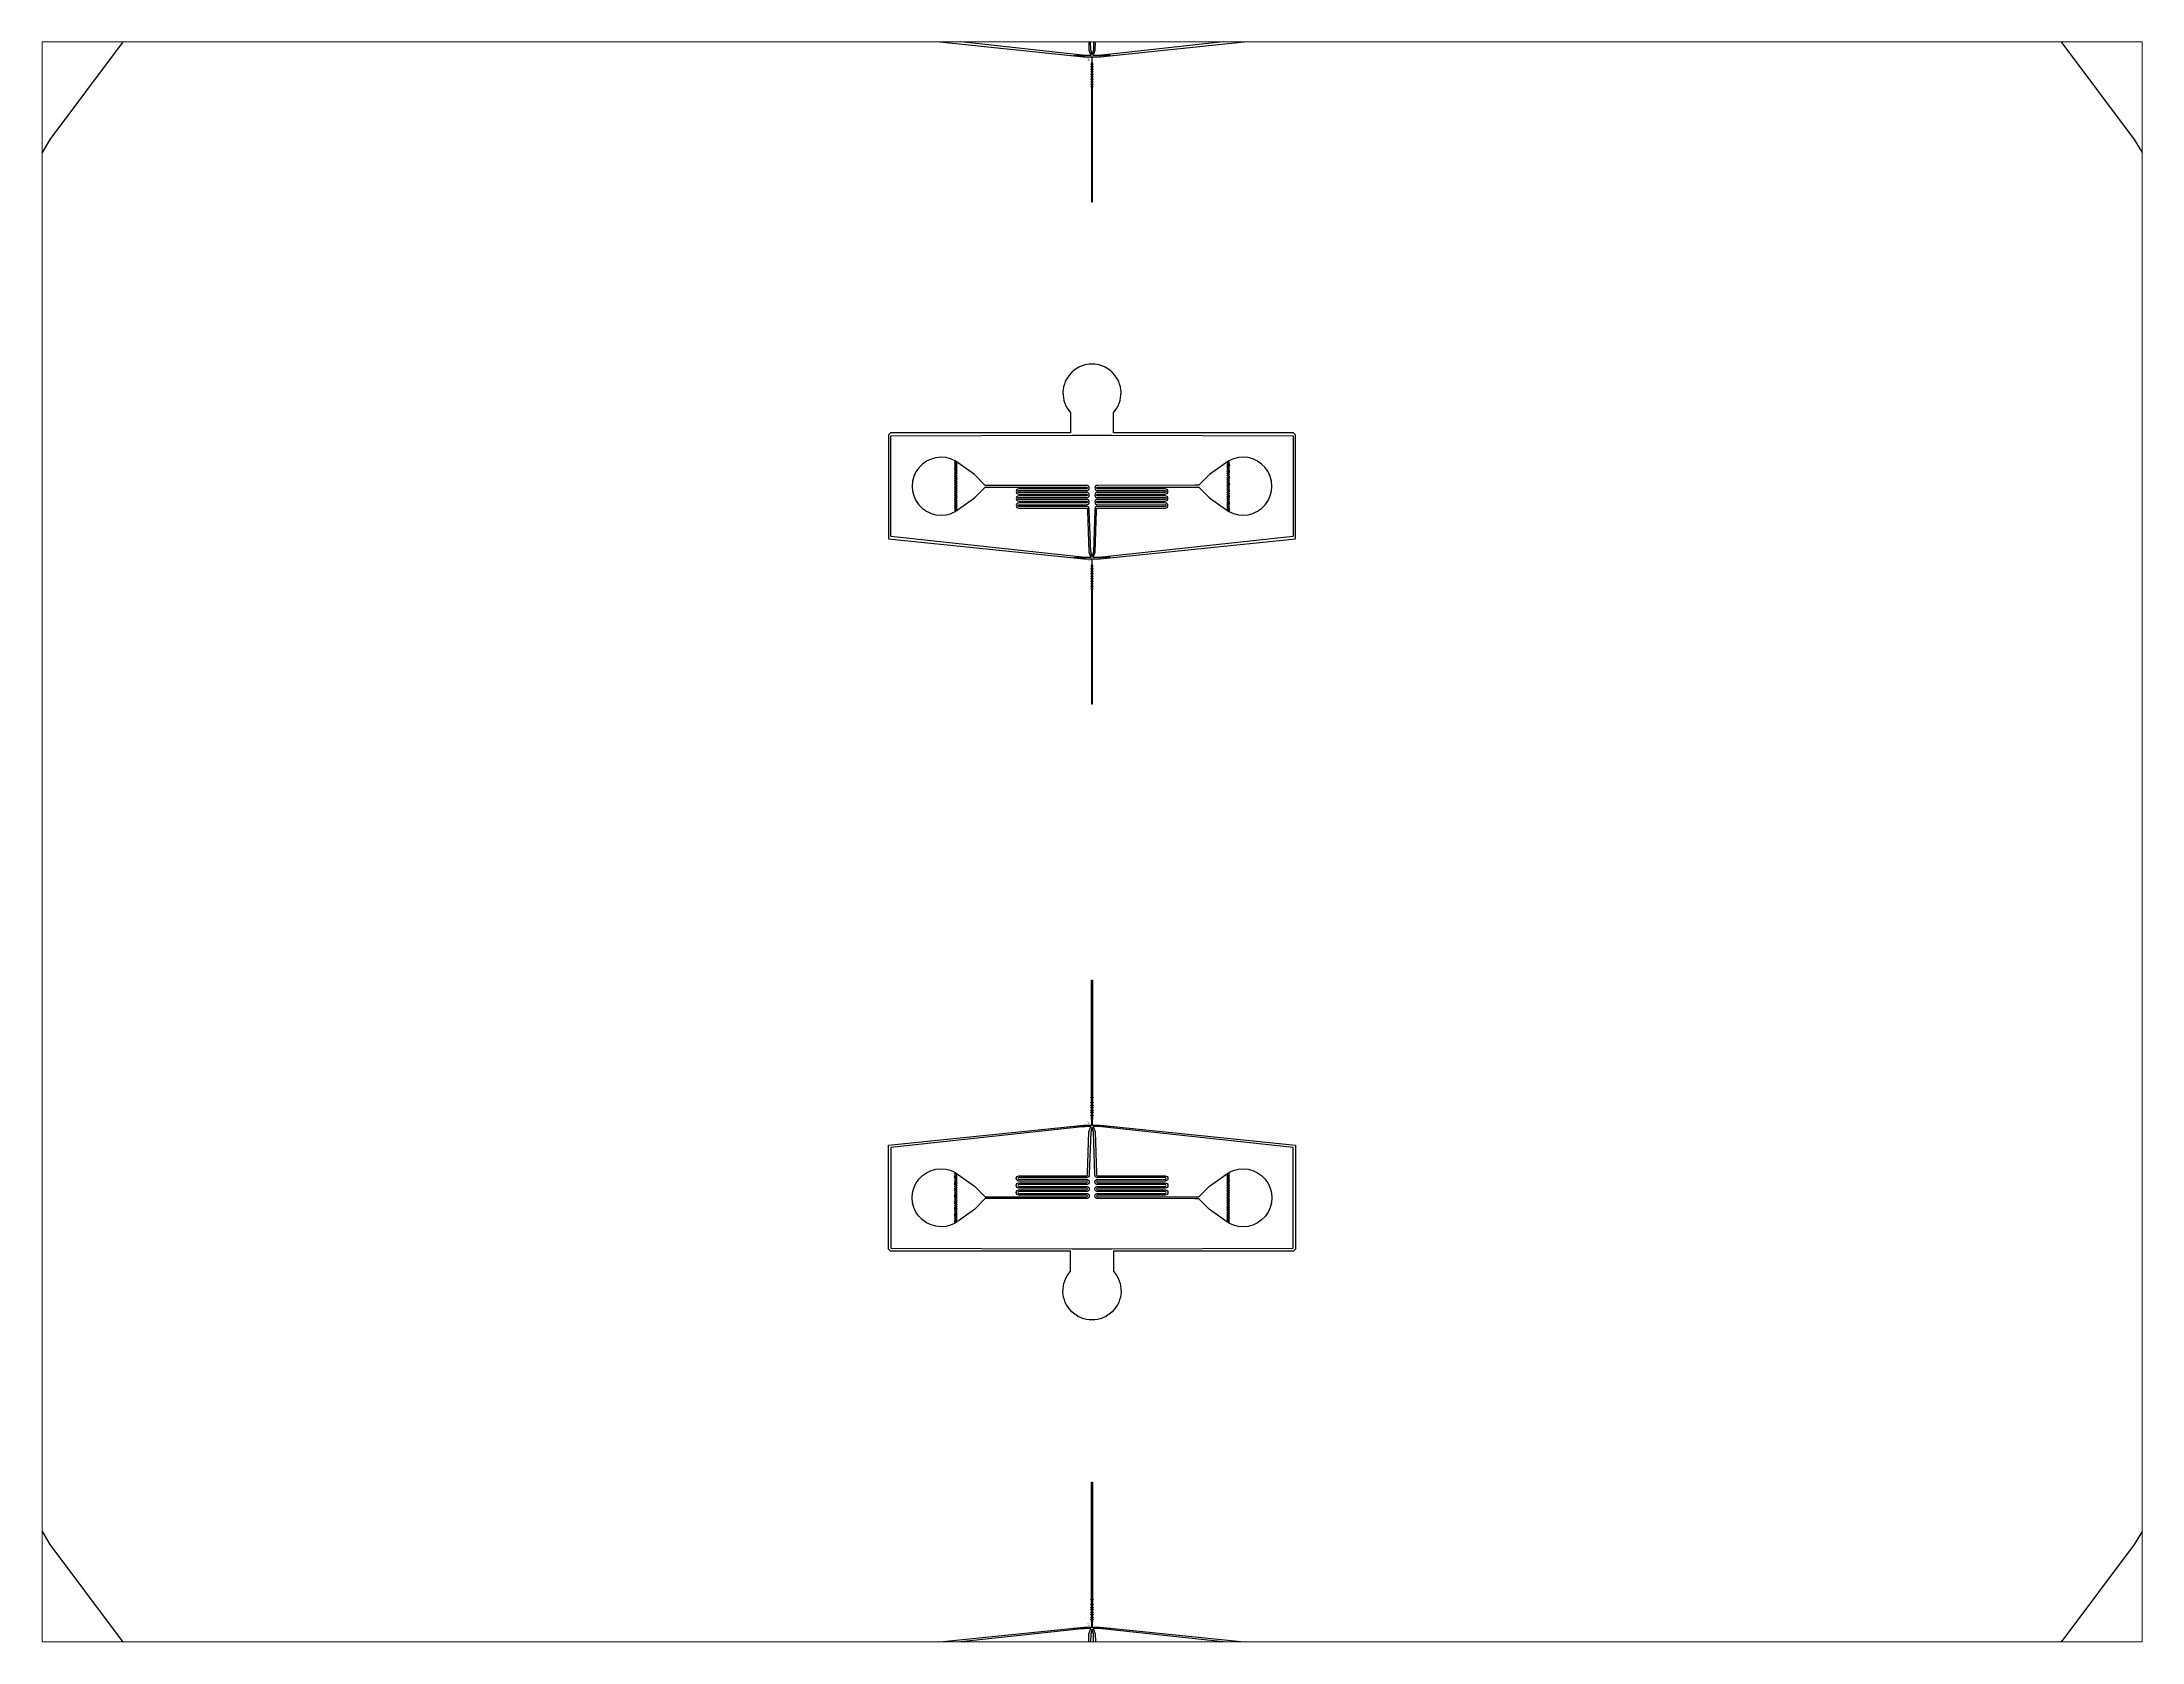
# Paper-space layout 'Layout1' of a CAD drawing. Header units: inches. Extents: x 1.05 to 9.45, y 0.8 to 7.2.
# The model-space entities are those that its viewports show. They can reach past a viewport. Long polylines and large blocks are cut down to what shows.
import ezdxf

# ---------------------------------------------------------------- set-up
doc = ezdxf.new("R2010")
doc.units = ezdxf.units.IN
doc.header["$MEASUREMENT"] = 0
doc.styles.get("Standard").update_dxf_attribs({"font": 'arial.ttf'})

# ---------------------------------------------------------------- blocks, each defined once
blk = doc.blocks.new('*U19')
for centre in [(-0.042, 0), (0.042, 0)]:
    blk.add_circle(centre, 0.005)
blk = doc.blocks.new('*U20')
at = {"color": 0, "linetype": 'ByBlock', "lineweight": -2, "transparency": 16777216}
for p in [(0, 0.9), (0, 0.8), (0, 0.7), (0, 0.6), (0, 0.5), (0, 0.4), (0, 0.3), (0, 0.2), (0, 0.1), (0, 0)]:
    blk.add_blockref('*U19', p, dxfattribs=at)
blk = doc.blocks.new('*U23')
for centre in [(-0.042, 0), (0.042, 0)]:
    blk.add_circle(centre, 0.005)
blk = doc.blocks.new('*U24')
at = {"color": 0, "linetype": 'ByBlock', "lineweight": -2, "transparency": 16777216}
for p in [(0, 0.9), (0, 0.8), (0, 0.7), (0, 0.6), (0, 0.5), (0, 0.4), (0, 0.3), (0, 0.2), (0, 0.1), (0, 0)]:
    blk.add_blockref('*U23', p, dxfattribs=at)
blk = doc.blocks.new('*U25')
for centre in [(-0.042, 0), (0.042, 0)]:
    blk.add_circle(centre, 0.005)
blk = doc.blocks.new('*U26')
at = {"color": 0, "linetype": 'ByBlock', "lineweight": -2, "transparency": 16777216}
for p in [(0, 0.9), (0, 0.8), (0, 0.7), (0, 0.6), (0, 0.5), (0, 0.4), (0, 0.3), (0, 0.2), (0, 0.1), (0, 0)]:
    blk.add_blockref('*U25', p, dxfattribs=at)
blk = doc.blocks.new('*U27')
for centre in [(-0.042, 0), (0.042, 0)]:
    blk.add_circle(centre, 0.005)
blk = doc.blocks.new('*U28')
at = {"color": 0, "linetype": 'ByBlock', "lineweight": -2, "transparency": 16777216}
for p in [(0, 0.9), (0, 0.8), (0, 0.7), (0, 0.6), (0, 0.5), (0, 0.4), (0, 0.3), (0, 0.2), (0, 0.1), (0, 0)]:
    blk.add_blockref('*U27', p, dxfattribs=at)

msp = doc.modelspace()

# ---------------------------------------------------------------- linework, layer by layer
for points in [[(0.02, 25.479), (0.02, 30.961), (0.005, 31.104), (0.005, 31.224), (0, 31.224), (0, 31.244), (0.314, 31.244), (8.095, 32.045), (8.095, 36.173), (8.015, 36.261), (0.844, 36.261), (0.844, 37.057, 2.283917), (-0.854, 37.057), (-0.854, 36.261), (-8.025, 36.261), (-8.105, 36.173), (-8.105, 32.045), (-0.324, 31.244), (-0.01, 31.244), (-0.01, 31.224), (-0.015, 31.224), (-0.015, 31.104), (-0.03, 30.961), (-0.03, 25.479)], [(0.02, 5.503), (0.02, 10.985), (0.005, 11.128), (0.005, 11.248), (-0.003, 11.248), (-0.003, 11.268), (0.314, 11.268), (8.095, 12.069), (8.095, 16.197), (8.015, 16.285), (0.844, 16.285), (0.844, 17.081, 2.283917), (-0.854, 17.081), (-0.854, 16.285), (-8.025, 16.285), (-8.105, 16.197), (-8.105, 12.069), (-0.324, 11.268), (-0.008, 11.268), (-0.008, 11.248), (-0.015, 11.248), (-0.015, 11.128), (-0.03, 10.985), (-0.03, 5.503)], [(0.02, -5.503), (0.02, -10.985), (0.005, -11.128), (0.005, -11.248), (0, -11.248), (0, -11.268), (0.314, -11.268), (8.095, -12.069), (8.095, -16.197), (8.015, -16.285), (0.844, -16.285), (0.844, -17.081, -2.283917), (-0.854, -17.081), (-0.854, -16.285), (-8.025, -16.285), (-8.105, -16.197), (-8.105, -12.069), (-0.324, -11.268), (-0.01, -11.268), (-0.01, -11.248), (-0.015, -11.248), (-0.015, -11.128), (-0.03, -10.985), (-0.03, -5.503)], [(0.02, -25.479), (0.02, -30.961), (0.005, -31.104), (0.005, -31.224), (0, -31.224), (0, -31.244), (0.314, -31.244), (8.095, -32.045), (8.095, -36.173), (8.015, -36.261), (0.844, -36.261), (0.844, -37.057, -2.283917), (-0.854, -37.057), (-0.854, -36.261), (-8.025, -36.261), (-8.105, -36.173), (-8.105, -32.045), (-0.324, -31.244), (-0.01, -31.244), (-0.01, -31.224), (-0.015, -31.224), (-0.015, -31.104), (-0.03, -30.961), (-0.03, -25.479)]]:
    msp.add_lwpolyline(points, format="xyb", close=True)
for points in [[(0.107, 33.175), (0.049, 31.517), (-0.005, 31.329), (-0.055, 31.517), (-0.115, 33.175)], [(-0.185, 33.174), (-0.125, 31.508), (-0.045, 31.304), (-0.28, 31.304), (-8.005, 32.134), (-8.005, 36.134)], [(7.995, 36.134), (7.995, 32.134), (0.27, 31.304), (0.035, 31.304), (0.119, 31.508), (0.177, 33.174)], [(0.107, -33.175), (0.049, -31.517), (-0.005, -31.329), (-0.055, -31.517), (-0.115, -33.175)], [(-0.185, -33.174), (-0.125, -31.508), (-0.045, -31.304), (-0.28, -31.304), (-8.005, -32.134), (-8.005, -36.134)], [(7.995, -36.134), (7.995, -32.134), (0.27, -31.304), (0.035, -31.304), (0.119, -31.508), (0.177, -33.174)]]:
    msp.add_lwpolyline(points)
for points in [[(-0.714, 31.293), (-0.721, 31.286), (-0.728, 31.293), (-0.721, 31.301)], [(-0.693, 31.293), (-0.7, 31.286), (-0.707, 31.293), (-0.7, 31.301)], [(-0.672, 31.293), (-0.679, 31.286), (-0.686, 31.293), (-0.679, 31.301)], [(-0.651, 31.293), (-0.658, 31.286), (-0.665, 31.293), (-0.658, 31.301)], [(-0.63, 31.293), (-0.637, 31.286), (-0.644, 31.293), (-0.637, 31.301)], [(-0.609, 31.293), (-0.616, 31.286), (-0.623, 31.293), (-0.616, 31.301)], [(-0.588, 31.293), (-0.595, 31.286), (-0.602, 31.293), (-0.595, 31.301)], [(-0.567, 31.293), (-0.574, 31.286), (-0.581, 31.293), (-0.574, 31.301)], [(-0.546, 31.293), (-0.553, 31.286), (-0.56, 31.293), (-0.553, 31.301)], [(-0.525, 31.293), (-0.532, 31.286), (-0.539, 31.293), (-0.532, 31.301)], [(-0.504, 31.293), (-0.511, 31.286), (-0.518, 31.293), (-0.511, 31.301)], [(-0.483, 31.293), (-0.49, 31.286), (-0.497, 31.293), (-0.49, 31.301)], [(-0.462, 31.293), (-0.469, 31.286), (-0.476, 31.293), (-0.469, 31.301)], [(-0.441, 31.293), (-0.448, 31.286), (-0.455, 31.293), (-0.448, 31.301)], [(-0.42, 31.293), (-0.427, 31.286), (-0.434, 31.293), (-0.427, 31.301)], [(-0.399, 31.293), (-0.406, 31.286), (-0.413, 31.293), (-0.406, 31.301)], [(-0.378, 31.293), (-0.385, 31.286), (-0.392, 31.293), (-0.385, 31.301)], [(-0.357, 31.293), (-0.364, 31.286), (-0.371, 31.293), (-0.364, 31.301)], [(-0.336, 31.293), (-0.343, 31.286), (-0.35, 31.293), (-0.343, 31.301)], [(-0.315, 31.293), (-0.322, 31.286), (-0.329, 31.293), (-0.322, 31.301)], [(-0.294, 31.293), (-0.301, 31.286), (-0.308, 31.293), (-0.301, 31.301)], [(-0.273, 31.293), (-0.28, 31.286), (-0.287, 31.293), (-0.28, 31.301)], [(0.263, 31.293), (0.27, 31.286), (0.277, 31.293), (0.27, 31.301)], [(0.284, 31.293), (0.291, 31.286), (0.298, 31.293), (0.291, 31.301)], [(0.305, 31.293), (0.312, 31.286), (0.319, 31.293), (0.312, 31.301)], [(0.326, 31.293), (0.333, 31.286), (0.34, 31.293), (0.333, 31.301)], [(0.347, 31.293), (0.354, 31.286), (0.361, 31.293), (0.354, 31.301)], [(0.368, 31.293), (0.375, 31.286), (0.382, 31.293), (0.375, 31.301)], [(0.389, 31.293), (0.396, 31.286), (0.403, 31.293), (0.396, 31.301)], [(0.41, 31.293), (0.417, 31.286), (0.424, 31.293), (0.417, 31.301)], [(0.431, 31.293), (0.438, 31.286), (0.445, 31.293), (0.438, 31.301)], [(0.452, 31.293), (0.459, 31.286), (0.466, 31.293), (0.459, 31.301)], [(0.473, 31.293), (0.48, 31.286), (0.487, 31.293), (0.48, 31.301)], [(0.494, 31.293), (0.501, 31.286), (0.508, 31.293), (0.501, 31.301)], [(0.515, 31.293), (0.522, 31.286), (0.529, 31.293), (0.522, 31.301)], [(0.536, 31.293), (0.543, 31.286), (0.55, 31.293), (0.543, 31.301)], [(0.557, 31.293), (0.564, 31.286), (0.571, 31.293), (0.564, 31.301)], [(0.578, 31.293), (0.585, 31.286), (0.592, 31.293), (0.585, 31.301)], [(0.599, 31.293), (0.606, 31.286), (0.613, 31.293), (0.606, 31.301)], [(0.62, 31.293), (0.627, 31.286), (0.634, 31.293), (0.627, 31.301)], [(0.641, 31.293), (0.648, 31.286), (0.655, 31.293), (0.648, 31.301)], [(0.662, 31.293), (0.669, 31.286), (0.676, 31.293), (0.669, 31.301)], [(0.683, 31.293), (0.69, 31.286), (0.697, 31.293), (0.69, 31.301)], [(0.704, 31.293), (0.711, 31.286), (0.718, 31.293), (0.711, 31.301)], [(-5.446, 15.169), (-5.478, 15.137), (-5.446, 15.105), (-5.414, 15.137)], [(-5.446, 15.085), (-5.478, 15.053), (-5.446, 15.021), (-5.414, 15.053)], [(-5.404, 15.063), (-5.372, 15.095), (-5.404, 15.127), (-5.436, 15.095)], [(-5.404, 14.979), (-5.372, 15.011), (-5.404, 15.043), (-5.436, 15.011)], [(5.394, 15.056), (5.362, 15.087), (5.394, 15.119), (5.426, 15.087)], [(5.436, 15.161), (5.468, 15.129), (5.436, 15.098), (5.404, 15.129)], [(5.436, 15.077), (5.468, 15.045), (5.436, 15.014), (5.404, 15.045)], [(-5.446, 15.001), (-5.478, 14.969), (-5.446, 14.937), (-5.414, 14.969)], [(-5.446, 14.917), (-5.478, 14.885), (-5.446, 14.853), (-5.414, 14.885)], [(-5.446, 14.833), (-5.478, 14.801), (-5.446, 14.769), (-5.414, 14.801)], [(-5.446, 14.749), (-5.478, 14.717), (-5.446, 14.685), (-5.414, 14.717)], [(-5.446, 14.665), (-5.478, 14.633), (-5.446, 14.601), (-5.414, 14.633)], [(-5.446, 14.581), (-5.478, 14.549), (-5.446, 14.517), (-5.414, 14.549)], [(-5.446, 14.497), (-5.478, 14.465), (-5.446, 14.433), (-5.414, 14.465)], [(-5.446, 14.413), (-5.478, 14.381), (-5.446, 14.349), (-5.414, 14.381)], [(-5.478, 14.297), (-5.446, 14.265), (-5.414, 14.297), (-5.446, 14.329)], [(-5.446, 14.245), (-5.478, 14.213), (-5.446, 14.181), (-5.414, 14.213)], [(-5.404, 14.895), (-5.372, 14.927), (-5.404, 14.959), (-5.436, 14.927)], [(-5.404, 14.811), (-5.372, 14.843), (-5.404, 14.875), (-5.436, 14.843)], [(-5.404, 14.727), (-5.372, 14.759), (-5.404, 14.791), (-5.436, 14.759)], [(-5.404, 14.643), (-5.372, 14.675), (-5.404, 14.707), (-5.436, 14.675)], [(-5.404, 14.559), (-5.372, 14.591), (-5.404, 14.623), (-5.436, 14.591)], [(-5.436, 14.507), (-5.404, 14.475), (-5.372, 14.507), (-5.404, 14.539)], [(-5.436, 14.423), (-5.404, 14.391), (-5.372, 14.423), (-5.404, 14.455)], [(-5.436, 14.339), (-5.404, 14.307), (-5.372, 14.339), (-5.404, 14.371)], [(-5.404, 14.223), (-5.372, 14.255), (-5.404, 14.287), (-5.436, 14.255)], [(5.394, 14.972), (5.362, 15.003), (5.394, 15.035), (5.426, 15.003)], [(5.394, 14.888), (5.362, 14.919), (5.394, 14.951), (5.426, 14.919)], [(5.394, 14.804), (5.362, 14.835), (5.394, 14.867), (5.426, 14.835)], [(5.394, 14.72), (5.362, 14.751), (5.394, 14.783), (5.426, 14.751)], [(5.394, 14.636), (5.362, 14.667), (5.394, 14.699), (5.426, 14.667)], [(5.394, 14.552), (5.362, 14.583), (5.394, 14.615), (5.426, 14.583)], [(5.426, 14.499), (5.394, 14.468), (5.362, 14.499), (5.394, 14.531)], [(5.426, 14.415), (5.394, 14.384), (5.362, 14.415), (5.394, 14.447)], [(5.426, 14.331), (5.394, 14.3), (5.362, 14.331), (5.394, 14.363)], [(5.394, 14.216), (5.362, 14.247), (5.394, 14.279), (5.426, 14.247)], [(5.436, 14.993), (5.468, 14.961), (5.436, 14.93), (5.404, 14.961)], [(5.436, 14.909), (5.468, 14.877), (5.436, 14.846), (5.404, 14.877)], [(5.436, 14.825), (5.468, 14.793), (5.436, 14.762), (5.404, 14.793)], [(5.436, 14.741), (5.468, 14.709), (5.436, 14.678), (5.404, 14.709)], [(5.436, 14.657), (5.468, 14.625), (5.436, 14.594), (5.404, 14.625)], [(5.436, 14.573), (5.468, 14.541), (5.436, 14.51), (5.404, 14.541)], [(5.436, 14.489), (5.468, 14.457), (5.436, 14.426), (5.404, 14.457)], [(5.436, 14.405), (5.468, 14.373), (5.436, 14.342), (5.404, 14.373)], [(5.468, 14.289), (5.436, 14.258), (5.404, 14.289), (5.436, 14.321)], [(5.436, 14.237), (5.468, 14.205), (5.436, 14.174), (5.404, 14.205)], [(-5.446, 14.161), (-5.478, 14.129), (-5.446, 14.097), (-5.414, 14.129)], [(-5.446, 14.077), (-5.478, 14.045), (-5.446, 14.013), (-5.414, 14.045)], [(-5.446, 14.077), (-5.478, 14.045), (-5.446, 14.013), (-5.414, 14.045)], [(-5.446, 13.993), (-5.478, 13.961), (-5.446, 13.929), (-5.414, 13.961)], [(-5.446, 13.909), (-5.478, 13.877), (-5.446, 13.845), (-5.414, 13.877)], [(-5.446, 13.825), (-5.478, 13.793), (-5.446, 13.761), (-5.414, 13.793)], [(-5.446, 13.741), (-5.478, 13.709), (-5.446, 13.677), (-5.414, 13.709)], [(-5.446, 13.657), (-5.478, 13.625), (-5.446, 13.593), (-5.414, 13.625)], [(-5.446, 13.573), (-5.478, 13.541), (-5.446, 13.509), (-5.414, 13.541)], [(-5.446, 13.489), (-5.478, 13.457), (-5.446, 13.425), (-5.414, 13.457)], [(-5.446, 13.405), (-5.478, 13.373), (-5.446, 13.341), (-5.414, 13.373)], [(-5.436, 14.171), (-5.404, 14.139), (-5.372, 14.171), (-5.404, 14.203)], [(-5.436, 14.087), (-5.404, 14.055), (-5.372, 14.087), (-5.404, 14.119)], [(-5.404, 13.971), (-5.372, 14.003), (-5.404, 14.035), (-5.436, 14.003)], [(-5.404, 13.887), (-5.372, 13.919), (-5.404, 13.951), (-5.436, 13.919)], [(-5.404, 13.803), (-5.372, 13.835), (-5.404, 13.867), (-5.436, 13.835)], [(-5.404, 13.719), (-5.372, 13.751), (-5.404, 13.783), (-5.436, 13.751)], [(-5.404, 13.635), (-5.372, 13.667), (-5.404, 13.699), (-5.436, 13.667)], [(-5.404, 13.551), (-5.372, 13.583), (-5.404, 13.615), (-5.436, 13.583)], [(-5.404, 13.467), (-5.372, 13.499), (-5.404, 13.531), (-5.436, 13.499)], [(-5.436, 13.415), (-5.404, 13.383), (-5.372, 13.415), (-5.404, 13.447)], [(5.426, 14.163), (5.394, 14.132), (5.362, 14.163), (5.394, 14.195)], [(5.426, 14.079), (5.394, 14.048), (5.362, 14.079), (5.394, 14.111)], [(5.394, 13.964), (5.362, 13.995), (5.394, 14.027), (5.426, 13.995)], [(5.394, 13.88), (5.362, 13.911), (5.394, 13.943), (5.426, 13.911)], [(5.394, 13.796), (5.362, 13.827), (5.394, 13.859), (5.426, 13.827)], [(5.394, 13.712), (5.362, 13.743), (5.394, 13.775), (5.426, 13.743)], [(5.394, 13.628), (5.362, 13.659), (5.394, 13.691), (5.426, 13.659)], [(5.394, 13.544), (5.362, 13.575), (5.394, 13.607), (5.426, 13.575)], [(5.394, 13.46), (5.362, 13.491), (5.394, 13.523), (5.426, 13.491)], [(5.426, 13.407), (5.394, 13.375), (5.362, 13.407), (5.394, 13.439)], [(5.436, 14.153), (5.468, 14.121), (5.436, 14.09), (5.404, 14.121)], [(5.436, 14.069), (5.468, 14.037), (5.436, 14.006), (5.404, 14.037)], [(5.436, 14.069), (5.468, 14.037), (5.436, 14.006), (5.404, 14.037)], [(5.436, 13.985), (5.468, 13.953), (5.436, 13.922), (5.404, 13.953)], [(5.436, 13.901), (5.468, 13.869), (5.436, 13.838), (5.404, 13.869)], [(5.436, 13.817), (5.468, 13.785), (5.436, 13.754), (5.404, 13.785)], [(5.436, 13.733), (5.468, 13.701), (5.436, 13.67), (5.404, 13.701)], [(5.436, 13.649), (5.468, 13.617), (5.436, 13.586), (5.404, 13.617)], [(5.436, 13.565), (5.468, 13.533), (5.436, 13.502), (5.404, 13.533)], [(5.436, 13.481), (5.468, 13.449), (5.436, 13.417), (5.404, 13.449)], [(5.436, 13.397), (5.468, 13.365), (5.436, 13.333), (5.404, 13.365)], [(-5.446, 13.321), (-5.478, 13.289), (-5.446, 13.257), (-5.414, 13.289)], [(-5.478, 13.205), (-5.446, 13.173), (-5.414, 13.205), (-5.446, 13.237)], [(-5.436, 13.331), (-5.404, 13.299), (-5.372, 13.331), (-5.404, 13.363)], [(-5.436, 13.247), (-5.404, 13.215), (-5.372, 13.247), (-5.404, 13.279)], [(5.426, 13.323), (5.394, 13.291), (5.362, 13.323), (5.394, 13.355)], [(5.426, 13.239), (5.394, 13.207), (5.362, 13.239), (5.394, 13.271)], [(5.436, 13.313), (5.468, 13.281), (5.436, 13.249), (5.404, 13.281)], [(5.468, 13.197), (5.436, 13.165), (5.404, 13.197), (5.436, 13.229)], [(-0.714, 11.317), (-0.721, 11.31), (-0.728, 11.317), (-0.721, 11.324)], [(-0.693, 11.317), (-0.7, 11.31), (-0.707, 11.317), (-0.7, 11.324)], [(-0.672, 11.317), (-0.679, 11.31), (-0.686, 11.317), (-0.679, 11.324)], [(-0.651, 11.317), (-0.658, 11.31), (-0.665, 11.317), (-0.658, 11.324)], [(-0.63, 11.317), (-0.637, 11.31), (-0.644, 11.317), (-0.637, 11.324)], [(-0.609, 11.317), (-0.616, 11.31), (-0.623, 11.317), (-0.616, 11.324)], [(-0.588, 11.317), (-0.595, 11.31), (-0.602, 11.317), (-0.595, 11.324)], [(-0.567, 11.317), (-0.574, 11.31), (-0.581, 11.317), (-0.574, 11.324)], [(-0.546, 11.317), (-0.553, 11.31), (-0.56, 11.317), (-0.553, 11.324)], [(-0.525, 11.317), (-0.532, 11.31), (-0.539, 11.317), (-0.532, 11.324)], [(-0.504, 11.317), (-0.511, 11.31), (-0.518, 11.317), (-0.511, 11.324)], [(-0.483, 11.317), (-0.49, 11.31), (-0.497, 11.317), (-0.49, 11.324)], [(-0.462, 11.317), (-0.469, 11.31), (-0.476, 11.317), (-0.469, 11.324)], [(-0.441, 11.317), (-0.448, 11.31), (-0.455, 11.317), (-0.448, 11.324)], [(-0.42, 11.317), (-0.427, 11.31), (-0.434, 11.317), (-0.427, 11.324)], [(-0.399, 11.317), (-0.406, 11.31), (-0.413, 11.317), (-0.406, 11.324)], [(-0.378, 11.317), (-0.385, 11.31), (-0.392, 11.317), (-0.385, 11.324)], [(-0.357, 11.317), (-0.364, 11.31), (-0.371, 11.317), (-0.364, 11.324)], [(-0.336, 11.317), (-0.343, 11.31), (-0.35, 11.317), (-0.343, 11.324)], [(-0.315, 11.317), (-0.322, 11.31), (-0.329, 11.317), (-0.322, 11.324)], [(-0.294, 11.317), (-0.301, 11.31), (-0.308, 11.317), (-0.301, 11.324)], [(-0.273, 11.317), (-0.28, 11.31), (-0.287, 11.317), (-0.28, 11.324)], [(0.263, 11.317), (0.27, 11.31), (0.277, 11.317), (0.27, 11.324)], [(0.284, 11.317), (0.291, 11.31), (0.298, 11.317), (0.291, 11.324)], [(0.305, 11.317), (0.312, 11.31), (0.319, 11.317), (0.312, 11.324)], [(0.326, 11.317), (0.333, 11.31), (0.34, 11.317), (0.333, 11.324)], [(0.347, 11.317), (0.354, 11.31), (0.361, 11.317), (0.354, 11.324)], [(0.368, 11.317), (0.375, 11.31), (0.382, 11.317), (0.375, 11.324)], [(0.389, 11.317), (0.396, 11.31), (0.403, 11.317), (0.396, 11.324)], [(0.41, 11.317), (0.417, 11.31), (0.424, 11.317), (0.417, 11.324)], [(0.431, 11.317), (0.438, 11.31), (0.445, 11.317), (0.438, 11.324)], [(0.452, 11.317), (0.459, 11.31), (0.466, 11.317), (0.459, 11.324)], [(0.473, 11.317), (0.48, 11.31), (0.487, 11.317), (0.48, 11.324)], [(0.494, 11.317), (0.501, 11.31), (0.508, 11.317), (0.501, 11.324)], [(0.515, 11.317), (0.522, 11.31), (0.529, 11.317), (0.522, 11.324)], [(0.536, 11.317), (0.543, 11.31), (0.55, 11.317), (0.543, 11.324)], [(0.557, 11.317), (0.564, 11.31), (0.571, 11.317), (0.564, 11.324)], [(0.578, 11.317), (0.585, 11.31), (0.592, 11.317), (0.585, 11.324)], [(0.599, 11.317), (0.606, 11.31), (0.613, 11.317), (0.606, 11.324)], [(0.62, 11.317), (0.627, 11.31), (0.634, 11.317), (0.627, 11.324)], [(0.641, 11.317), (0.648, 11.31), (0.655, 11.317), (0.648, 11.324)], [(0.662, 11.317), (0.669, 11.31), (0.676, 11.317), (0.669, 11.324)], [(0.683, 11.317), (0.69, 11.31), (0.697, 11.317), (0.69, 11.324)], [(0.704, 11.317), (0.711, 11.31), (0.718, 11.317), (0.711, 11.324)], [(-0.714, -11.317), (-0.721, -11.31), (-0.728, -11.317), (-0.721, -11.324)], [(-0.693, -11.317), (-0.7, -11.31), (-0.707, -11.317), (-0.7, -11.324)], [(-0.672, -11.317), (-0.679, -11.31), (-0.686, -11.317), (-0.679, -11.324)], [(-0.651, -11.317), (-0.658, -11.31), (-0.665, -11.317), (-0.658, -11.324)], [(-0.63, -11.317), (-0.637, -11.31), (-0.644, -11.317), (-0.637, -11.324)], [(-0.609, -11.317), (-0.616, -11.31), (-0.623, -11.317), (-0.616, -11.324)], [(-0.588, -11.317), (-0.595, -11.31), (-0.602, -11.317), (-0.595, -11.324)], [(-0.567, -11.317), (-0.574, -11.31), (-0.581, -11.317), (-0.574, -11.324)], [(-0.546, -11.317), (-0.553, -11.31), (-0.56, -11.317), (-0.553, -11.324)], [(-0.525, -11.317), (-0.532, -11.31), (-0.539, -11.317), (-0.532, -11.324)], [(-0.504, -11.317), (-0.511, -11.31), (-0.518, -11.317), (-0.511, -11.324)], [(-0.483, -11.317), (-0.49, -11.31), (-0.497, -11.317), (-0.49, -11.324)], [(-0.462, -11.317), (-0.469, -11.31), (-0.476, -11.317), (-0.469, -11.324)], [(-0.441, -11.317), (-0.448, -11.31), (-0.455, -11.317), (-0.448, -11.324)], [(-0.42, -11.317), (-0.427, -11.31), (-0.434, -11.317), (-0.427, -11.324)], [(-0.399, -11.317), (-0.406, -11.31), (-0.413, -11.317), (-0.406, -11.324)], [(-0.378, -11.317), (-0.385, -11.31), (-0.392, -11.317), (-0.385, -11.324)], [(-0.357, -11.317), (-0.364, -11.31), (-0.371, -11.317), (-0.364, -11.324)], [(-0.336, -11.317), (-0.343, -11.31), (-0.35, -11.317), (-0.343, -11.324)], [(-0.315, -11.317), (-0.322, -11.31), (-0.329, -11.317), (-0.322, -11.324)], [(-0.294, -11.317), (-0.301, -11.31), (-0.308, -11.317), (-0.301, -11.324)], [(-0.273, -11.317), (-0.28, -11.31), (-0.287, -11.317), (-0.28, -11.324)], [(0.263, -11.317), (0.27, -11.31), (0.277, -11.317), (0.27, -11.324)], [(0.284, -11.317), (0.291, -11.31), (0.298, -11.317), (0.291, -11.324)], [(0.305, -11.317), (0.312, -11.31), (0.319, -11.317), (0.312, -11.324)], [(0.326, -11.317), (0.333, -11.31), (0.34, -11.317), (0.333, -11.324)], [(0.347, -11.317), (0.354, -11.31), (0.361, -11.317), (0.354, -11.324)], [(0.368, -11.317), (0.375, -11.31), (0.382, -11.317), (0.375, -11.324)], [(0.389, -11.317), (0.396, -11.31), (0.403, -11.317), (0.396, -11.324)], [(0.41, -11.317), (0.417, -11.31), (0.424, -11.317), (0.417, -11.324)], [(0.431, -11.317), (0.438, -11.31), (0.445, -11.317), (0.438, -11.324)], [(0.452, -11.317), (0.459, -11.31), (0.466, -11.317), (0.459, -11.324)], [(0.473, -11.317), (0.48, -11.31), (0.487, -11.317), (0.48, -11.324)], [(0.494, -11.317), (0.501, -11.31), (0.508, -11.317), (0.501, -11.324)], [(0.515, -11.317), (0.522, -11.31), (0.529, -11.317), (0.522, -11.324)], [(0.536, -11.317), (0.543, -11.31), (0.55, -11.317), (0.543, -11.324)], [(0.557, -11.317), (0.564, -11.31), (0.571, -11.317), (0.564, -11.324)], [(0.578, -11.317), (0.585, -11.31), (0.592, -11.317), (0.585, -11.324)], [(0.599, -11.317), (0.606, -11.31), (0.613, -11.317), (0.606, -11.324)], [(0.62, -11.317), (0.627, -11.31), (0.634, -11.317), (0.627, -11.324)], [(0.641, -11.317), (0.648, -11.31), (0.655, -11.317), (0.648, -11.324)], [(0.662, -11.317), (0.669, -11.31), (0.676, -11.317), (0.669, -11.324)], [(0.683, -11.317), (0.69, -11.31), (0.697, -11.317), (0.69, -11.324)], [(0.704, -11.317), (0.711, -11.31), (0.718, -11.317), (0.711, -11.324)], [(-5.478, -13.205), (-5.446, -13.173), (-5.414, -13.205), (-5.446, -13.237)], [(-5.446, -13.321), (-5.478, -13.289), (-5.446, -13.257), (-5.414, -13.289)], [(-5.446, -13.405), (-5.478, -13.373), (-5.446, -13.341), (-5.414, -13.373)], [(-5.436, -13.247), (-5.404, -13.215), (-5.372, -13.247), (-5.404, -13.279)], [(-5.436, -13.331), (-5.404, -13.299), (-5.372, -13.331), (-5.404, -13.363)], [(5.426, -13.239), (5.394, -13.207), (5.362, -13.239), (5.394, -13.271)], [(5.426, -13.323), (5.394, -13.291), (5.362, -13.323), (5.394, -13.355)], [(5.468, -13.197), (5.436, -13.165), (5.404, -13.197), (5.436, -13.229)], [(5.436, -13.313), (5.468, -13.281), (5.436, -13.249), (5.404, -13.281)], [(5.436, -13.397), (5.468, -13.365), (5.436, -13.333), (5.404, -13.365)], [(-5.446, -13.489), (-5.478, -13.457), (-5.446, -13.425), (-5.414, -13.457)], [(-5.446, -13.573), (-5.478, -13.541), (-5.446, -13.509), (-5.414, -13.541)], [(-5.446, -13.657), (-5.478, -13.625), (-5.446, -13.593), (-5.414, -13.625)], [(-5.446, -13.741), (-5.478, -13.709), (-5.446, -13.677), (-5.414, -13.709)], [(-5.446, -13.825), (-5.478, -13.793), (-5.446, -13.761), (-5.414, -13.793)], [(-5.446, -13.909), (-5.478, -13.877), (-5.446, -13.845), (-5.414, -13.877)], [(-5.446, -13.993), (-5.478, -13.961), (-5.446, -13.929), (-5.414, -13.961)], [(-5.446, -14.077), (-5.478, -14.045), (-5.446, -14.013), (-5.414, -14.045)], [(-5.446, -14.077), (-5.478, -14.045), (-5.446, -14.013), (-5.414, -14.045)], [(-5.446, -14.161), (-5.478, -14.129), (-5.446, -14.097), (-5.414, -14.129)], [(-5.446, -14.245), (-5.478, -14.213), (-5.446, -14.181), (-5.414, -14.213)], [(-5.436, -13.415), (-5.404, -13.383), (-5.372, -13.415), (-5.404, -13.447)], [(-5.404, -13.467), (-5.372, -13.499), (-5.404, -13.531), (-5.436, -13.499)], [(-5.404, -13.551), (-5.372, -13.583), (-5.404, -13.615), (-5.436, -13.583)], [(-5.404, -13.635), (-5.372, -13.667), (-5.404, -13.699), (-5.436, -13.667)], [(-5.404, -13.719), (-5.372, -13.751), (-5.404, -13.783), (-5.436, -13.751)], [(-5.404, -13.803), (-5.372, -13.835), (-5.404, -13.867), (-5.436, -13.835)], [(-5.404, -13.887), (-5.372, -13.919), (-5.404, -13.951), (-5.436, -13.919)], [(-5.404, -13.971), (-5.372, -14.003), (-5.404, -14.035), (-5.436, -14.003)], [(-5.436, -14.087), (-5.404, -14.055), (-5.372, -14.087), (-5.404, -14.119)], [(-5.436, -14.171), (-5.404, -14.139), (-5.372, -14.171), (-5.404, -14.203)], [(5.426, -13.407), (5.394, -13.375), (5.362, -13.407), (5.394, -13.439)], [(5.394, -13.46), (5.362, -13.491), (5.394, -13.523), (5.426, -13.491)], [(5.394, -13.544), (5.362, -13.575), (5.394, -13.607), (5.426, -13.575)], [(5.394, -13.628), (5.362, -13.659), (5.394, -13.691), (5.426, -13.659)], [(5.394, -13.712), (5.362, -13.743), (5.394, -13.775), (5.426, -13.743)], [(5.394, -13.796), (5.362, -13.827), (5.394, -13.859), (5.426, -13.827)], [(5.394, -13.88), (5.362, -13.911), (5.394, -13.943), (5.426, -13.911)], [(5.394, -13.964), (5.362, -13.995), (5.394, -14.027), (5.426, -13.995)], [(5.426, -14.079), (5.394, -14.048), (5.362, -14.079), (5.394, -14.111)], [(5.426, -14.163), (5.394, -14.132), (5.362, -14.163), (5.394, -14.195)], [(5.436, -13.481), (5.468, -13.449), (5.436, -13.417), (5.404, -13.449)], [(5.436, -13.565), (5.468, -13.533), (5.436, -13.502), (5.404, -13.533)], [(5.436, -13.649), (5.468, -13.617), (5.436, -13.586), (5.404, -13.617)], [(5.436, -13.733), (5.468, -13.701), (5.436, -13.67), (5.404, -13.701)], [(5.436, -13.817), (5.468, -13.785), (5.436, -13.754), (5.404, -13.785)], [(5.436, -13.901), (5.468, -13.869), (5.436, -13.838), (5.404, -13.869)], [(5.436, -13.985), (5.468, -13.953), (5.436, -13.922), (5.404, -13.953)], [(5.436, -14.069), (5.468, -14.037), (5.436, -14.006), (5.404, -14.037)], [(5.436, -14.069), (5.468, -14.037), (5.436, -14.006), (5.404, -14.037)], [(5.436, -14.153), (5.468, -14.121), (5.436, -14.09), (5.404, -14.121)], [(5.436, -14.237), (5.468, -14.205), (5.436, -14.174), (5.404, -14.205)], [(-5.478, -14.297), (-5.446, -14.265), (-5.414, -14.297), (-5.446, -14.329)], [(-5.446, -14.413), (-5.478, -14.381), (-5.446, -14.349), (-5.414, -14.381)], [(-5.446, -14.497), (-5.478, -14.465), (-5.446, -14.433), (-5.414, -14.465)], [(-5.446, -14.581), (-5.478, -14.549), (-5.446, -14.517), (-5.414, -14.549)], [(-5.446, -14.665), (-5.478, -14.633), (-5.446, -14.601), (-5.414, -14.633)], [(-5.446, -14.749), (-5.478, -14.717), (-5.446, -14.685), (-5.414, -14.717)], [(-5.446, -14.833), (-5.478, -14.801), (-5.446, -14.769), (-5.414, -14.801)], [(-5.446, -14.917), (-5.478, -14.885), (-5.446, -14.853), (-5.414, -14.885)], [(-5.446, -15.001), (-5.478, -14.969), (-5.446, -14.937), (-5.414, -14.969)], [(-5.446, -15.085), (-5.478, -15.053), (-5.446, -15.021), (-5.414, -15.053)], [(-5.404, -14.223), (-5.372, -14.255), (-5.404, -14.287), (-5.436, -14.255)], [(-5.436, -14.339), (-5.404, -14.307), (-5.372, -14.339), (-5.404, -14.371)], [(-5.436, -14.423), (-5.404, -14.391), (-5.372, -14.423), (-5.404, -14.455)], [(-5.436, -14.507), (-5.404, -14.475), (-5.372, -14.507), (-5.404, -14.539)], [(-5.404, -14.559), (-5.372, -14.591), (-5.404, -14.623), (-5.436, -14.591)], [(-5.404, -14.643), (-5.372, -14.675), (-5.404, -14.707), (-5.436, -14.675)], [(-5.404, -14.727), (-5.372, -14.759), (-5.404, -14.791), (-5.436, -14.759)], [(-5.404, -14.811), (-5.372, -14.843), (-5.404, -14.875), (-5.436, -14.843)], [(-5.404, -14.895), (-5.372, -14.927), (-5.404, -14.959), (-5.436, -14.927)], [(-5.404, -14.979), (-5.372, -15.011), (-5.404, -15.043), (-5.436, -15.011)], [(5.394, -14.216), (5.362, -14.247), (5.394, -14.279), (5.426, -14.247)], [(5.426, -14.331), (5.394, -14.3), (5.362, -14.331), (5.394, -14.363)], [(5.426, -14.415), (5.394, -14.384), (5.362, -14.415), (5.394, -14.447)], [(5.426, -14.499), (5.394, -14.468), (5.362, -14.499), (5.394, -14.531)], [(5.394, -14.552), (5.362, -14.583), (5.394, -14.615), (5.426, -14.583)], [(5.394, -14.636), (5.362, -14.667), (5.394, -14.699), (5.426, -14.667)], [(5.394, -14.72), (5.362, -14.751), (5.394, -14.783), (5.426, -14.751)], [(5.394, -14.804), (5.362, -14.835), (5.394, -14.867), (5.426, -14.835)], [(5.394, -14.888), (5.362, -14.919), (5.394, -14.951), (5.426, -14.919)], [(5.394, -14.972), (5.362, -15.003), (5.394, -15.035), (5.426, -15.003)], [(5.468, -14.289), (5.436, -14.258), (5.404, -14.289), (5.436, -14.321)], [(5.436, -14.405), (5.468, -14.373), (5.436, -14.342), (5.404, -14.373)], [(5.436, -14.489), (5.468, -14.457), (5.436, -14.426), (5.404, -14.457)], [(5.436, -14.573), (5.468, -14.541), (5.436, -14.51), (5.404, -14.541)], [(5.436, -14.657), (5.468, -14.625), (5.436, -14.594), (5.404, -14.625)], [(5.436, -14.741), (5.468, -14.709), (5.436, -14.678), (5.404, -14.709)], [(5.436, -14.825), (5.468, -14.793), (5.436, -14.762), (5.404, -14.793)], [(5.436, -14.909), (5.468, -14.877), (5.436, -14.846), (5.404, -14.877)], [(5.436, -14.993), (5.468, -14.961), (5.436, -14.93), (5.404, -14.961)], [(5.436, -15.077), (5.468, -15.045), (5.436, -15.014), (5.404, -15.045)], [(-5.446, -15.169), (-5.478, -15.137), (-5.446, -15.105), (-5.414, -15.137)], [(-5.404, -15.063), (-5.372, -15.095), (-5.404, -15.127), (-5.436, -15.095)], [(5.394, -15.056), (5.362, -15.087), (5.394, -15.119), (5.426, -15.087)], [(5.436, -15.161), (5.468, -15.129), (5.436, -15.098), (5.404, -15.129)], [(-0.714, -31.293), (-0.721, -31.286), (-0.728, -31.293), (-0.721, -31.301)], [(-0.693, -31.293), (-0.7, -31.286), (-0.707, -31.293), (-0.7, -31.301)], [(-0.672, -31.293), (-0.679, -31.286), (-0.686, -31.293), (-0.679, -31.301)], [(-0.651, -31.293), (-0.658, -31.286), (-0.665, -31.293), (-0.658, -31.301)], [(-0.63, -31.293), (-0.637, -31.286), (-0.644, -31.293), (-0.637, -31.301)], [(-0.609, -31.293), (-0.616, -31.286), (-0.623, -31.293), (-0.616, -31.301)], [(-0.588, -31.293), (-0.595, -31.286), (-0.602, -31.293), (-0.595, -31.301)], [(-0.567, -31.293), (-0.574, -31.286), (-0.581, -31.293), (-0.574, -31.301)], [(-0.546, -31.293), (-0.553, -31.286), (-0.56, -31.293), (-0.553, -31.301)], [(-0.525, -31.293), (-0.532, -31.286), (-0.539, -31.293), (-0.532, -31.301)], [(-0.504, -31.293), (-0.511, -31.286), (-0.518, -31.293), (-0.511, -31.301)], [(-0.483, -31.293), (-0.49, -31.286), (-0.497, -31.293), (-0.49, -31.301)], [(-0.462, -31.293), (-0.469, -31.286), (-0.476, -31.293), (-0.469, -31.301)], [(-0.441, -31.293), (-0.448, -31.286), (-0.455, -31.293), (-0.448, -31.301)], [(-0.42, -31.293), (-0.427, -31.286), (-0.434, -31.293), (-0.427, -31.301)], [(-0.399, -31.293), (-0.406, -31.286), (-0.413, -31.293), (-0.406, -31.301)], [(-0.378, -31.293), (-0.385, -31.286), (-0.392, -31.293), (-0.385, -31.301)], [(-0.357, -31.293), (-0.364, -31.286), (-0.371, -31.293), (-0.364, -31.301)], [(-0.336, -31.293), (-0.343, -31.286), (-0.35, -31.293), (-0.343, -31.301)], [(-0.315, -31.293), (-0.322, -31.286), (-0.329, -31.293), (-0.322, -31.301)], [(-0.294, -31.293), (-0.301, -31.286), (-0.308, -31.293), (-0.301, -31.301)], [(-0.273, -31.293), (-0.28, -31.286), (-0.287, -31.293), (-0.28, -31.301)], [(0.263, -31.293), (0.27, -31.286), (0.277, -31.293), (0.27, -31.301)], [(0.284, -31.293), (0.291, -31.286), (0.298, -31.293), (0.291, -31.301)], [(0.305, -31.293), (0.312, -31.286), (0.319, -31.293), (0.312, -31.301)], [(0.326, -31.293), (0.333, -31.286), (0.34, -31.293), (0.333, -31.301)], [(0.347, -31.293), (0.354, -31.286), (0.361, -31.293), (0.354, -31.301)], [(0.368, -31.293), (0.375, -31.286), (0.382, -31.293), (0.375, -31.301)], [(0.389, -31.293), (0.396, -31.286), (0.403, -31.293), (0.396, -31.301)], [(0.41, -31.293), (0.417, -31.286), (0.424, -31.293), (0.417, -31.301)], [(0.431, -31.293), (0.438, -31.286), (0.445, -31.293), (0.438, -31.301)], [(0.452, -31.293), (0.459, -31.286), (0.466, -31.293), (0.459, -31.301)], [(0.473, -31.293), (0.48, -31.286), (0.487, -31.293), (0.48, -31.301)], [(0.494, -31.293), (0.501, -31.286), (0.508, -31.293), (0.501, -31.301)], [(0.515, -31.293), (0.522, -31.286), (0.529, -31.293), (0.522, -31.301)], [(0.536, -31.293), (0.543, -31.286), (0.55, -31.293), (0.543, -31.301)], [(0.557, -31.293), (0.564, -31.286), (0.571, -31.293), (0.564, -31.301)], [(0.578, -31.293), (0.585, -31.286), (0.592, -31.293), (0.585, -31.301)], [(0.599, -31.293), (0.606, -31.286), (0.613, -31.293), (0.606, -31.301)], [(0.62, -31.293), (0.627, -31.286), (0.634, -31.293), (0.627, -31.301)], [(0.641, -31.293), (0.648, -31.286), (0.655, -31.293), (0.648, -31.301)], [(0.662, -31.293), (0.669, -31.286), (0.676, -31.293), (0.669, -31.301)], [(0.683, -31.293), (0.69, -31.286), (0.697, -31.293), (0.69, -31.301)], [(0.704, -31.293), (0.711, -31.286), (0.718, -31.293), (0.711, -31.301)]]:
    msp.add_lwpolyline(points, close=True)
for points in [[(4.083, 14.194), (0.212, 14.193, 1), (0.212, 13.983), (2.911, 13.984, -1), (2.911, 13.914), (0.212, 13.913, 1), (0.212, 13.703), (2.911, 13.704, -1), (2.911, 13.634), (0.212, 13.633, 1), (0.212, 13.423), (2.911, 13.424, -1), (2.911, 13.354), (0.212, 13.353, 0.414214), (0.107, 13.248), (0.107, 13.199), (0.049, 11.541), (-0.005, 11.353), (-0.055, 11.541), (-0.115, 13.199), (-0.115, 13.248, 0.414214), (-0.22, 13.353), (-2.919, 13.353, -1), (-2.919, 13.423), (-0.22, 13.423, 1), (-0.22, 13.633), (-2.919, 13.633, -1), (-2.919, 13.703), (-0.22, 13.703, 1), (-0.22, 13.913), (-2.919, 13.913, -1), (-2.919, 13.983), (-0.22, 13.983, 1), (-0.22, 14.193), (-4.092, 14.193), (-4.257, 14.193), (-4.684, 14.62), (-5.446, 15.169, 1.695798), (-5.446, 13.148), (-4.683, 13.697), (-4.257, 14.123), (-4.092, 14.123), (-0.22, 14.123, -0.999885), (-0.22, 14.053), (-2.919, 14.053, 1), (-2.919, 13.843), (-0.22, 13.843, -1), (-0.22, 13.773), (-2.919, 13.773, 1), (-2.919, 13.563), (-0.22, 13.563, -1), (-0.22, 13.493), (-2.919, 13.493, 1), (-2.919, 13.283), (-0.22, 13.283, -0.414214), (-0.185, 13.248), (-0.185, 13.198), (-0.125, 11.532), (-0.045, 11.328), (-0.28, 11.328), (-8.005, 12.158), (-8.005, 16.158), (-0.783, 16.185), (0.773, 16.185), (7.995, 16.158), (7.995, 12.158), (0.27, 11.328), (0.035, 11.328), (0.119, 11.532), (0.177, 13.198), (0.177, 13.248, -0.414214), (0.212, 13.283), (2.911, 13.284, 1), (2.911, 13.494), (0.212, 13.493, -1), (0.212, 13.563), (2.911, 13.564, 1), (2.911, 13.774), (0.212, 13.773, -1), (0.212, 13.843), (2.911, 13.844, 1), (2.911, 14.054), (0.212, 14.053, -0.999885), (0.212, 14.123), (4.083, 14.124), (4.249, 14.124), (4.674, 13.699), (5.438, 13.149, 1.695798), (5.438, 15.17), (4.677, 14.622), (4.249, 14.194), (4.083, 14.194)], [(4.083, -14.194), (0.212, -14.193, -1), (0.212, -13.983), (2.911, -13.984, 1), (2.911, -13.914), (0.212, -13.913, -1), (0.212, -13.703), (2.911, -13.704, 1), (2.911, -13.634), (0.212, -13.633, -1), (0.212, -13.423), (2.911, -13.424, 1), (2.911, -13.354), (0.212, -13.353, -0.414214), (0.107, -13.248), (0.107, -13.199), (0.049, -11.541), (-0.005, -11.353), (-0.055, -11.541), (-0.115, -13.199), (-0.115, -13.248, -0.414214), (-0.22, -13.353), (-2.919, -13.353, 1), (-2.919, -13.423), (-0.22, -13.423, -1), (-0.22, -13.633), (-2.919, -13.633, 1), (-2.919, -13.703), (-0.22, -13.703, -1), (-0.22, -13.913), (-2.919, -13.913, 1), (-2.919, -13.983), (-0.22, -13.983, -1), (-0.22, -14.193), (-4.092, -14.193), (-4.257, -14.193), (-4.684, -14.62), (-5.446, -15.169, -1.695798), (-5.446, -13.148), (-4.683, -13.697), (-4.257, -14.123), (-4.092, -14.123), (-0.22, -14.123, 0.999885), (-0.22, -14.053), (-2.919, -14.053, -1), (-2.919, -13.843), (-0.22, -13.843, 1), (-0.22, -13.773), (-2.919, -13.773, -1), (-2.919, -13.563), (-0.22, -13.563, 1), (-0.22, -13.493), (-2.919, -13.493, -1), (-2.919, -13.283), (-0.22, -13.283, 0.414214), (-0.185, -13.248), (-0.185, -13.198), (-0.125, -11.532), (-0.045, -11.328), (-0.28, -11.328), (-8.005, -12.158), (-8.005, -16.158), (-0.783, -16.185), (0.773, -16.185), (7.995, -16.158), (7.995, -12.158), (0.27, -11.328), (0.035, -11.328), (0.119, -11.532), (0.177, -13.198), (0.177, -13.248, 0.414214), (0.212, -13.283), (2.911, -13.284, -1), (2.911, -13.494), (0.212, -13.493, 1), (0.212, -13.563), (2.911, -13.564, -1), (2.911, -13.774), (0.212, -13.773, 1), (0.212, -13.843), (2.911, -13.844, -1), (2.911, -14.054), (0.212, -14.053, 0.999885), (0.212, -14.123), (4.083, -14.124), (4.249, -14.124), (4.674, -13.699), (5.438, -13.149, -1.695798), (5.438, -15.17), (4.677, -14.622), (4.249, -14.194), (4.083, -14.194)]]:
    msp.add_lwpolyline(points, format="xyb")
msp.add_circle((0, 0), 50)

# ---------------------------------------------------------------- block references
at = {"xscale": -1, "rotation": 180}
for name, p in [('*U26', (-0.005, 30.951)), ('*U28', (-0.005, 10.975))]:
    msp.add_blockref(name, p, dxfattribs=at)
for name, p in [('*U24', (-0.005, -10.975)), ('*U20', (-0.005, -30.951))]:
    msp.add_blockref(name, p)

# ---------------------------------------------------------------- texts
at = {"char_height": 0.0785, "rotation": 90}
for s, insert, attachment_point in [('10', (-0.173, 31.202), 3), ('5', (-0.155, 11.233), 3), ('10', (-0.173, -11.226), 1), ('10', (-0.173, -31.202), 1)]:
    msp.add_mtext_dynamic_manual_height_columns(s, width=0.27962, gutter_width=1, heights=[0.136], dxfattribs=dict(at, insert=insert, attachment_point=attachment_point))

psp = doc.layouts.get("Layout1")

# ---------------------------------------------------------------- viewports
at = {"layer": '0', "view_target_point": (-2.3723, 3.7417)}
psp.add_viewport(center=(5.25, 4), size=(8.4, 6.4), view_center_point=(2.3673, -3.7417), view_height=63.670344, dxfattribs=at)

doc.saveas('drawing.dxf')
